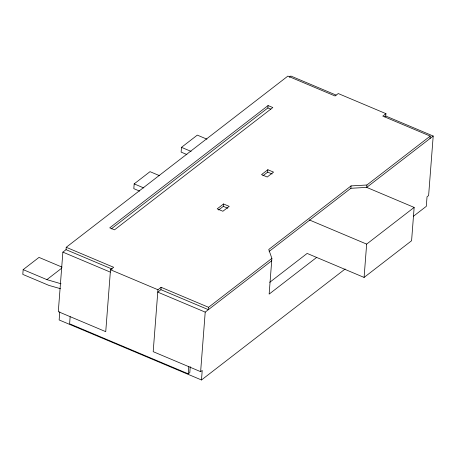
<?xml version="1.0" encoding="UTF-8"?>
<svg xmlns="http://www.w3.org/2000/svg" width="456" height="456" viewBox="0 0 456 456"><rect width="100%" height="100%" fill="white"/><g stroke="black" fill="none" stroke-linecap="round" stroke-linejoin="round"><path stroke-width="0.68" d="M62.079 267.136L38.999 257.401L23.165 269.633L22.8 274.392L48.895 285.393L60.426 288.682M62.877 252.122L58.294 311.659L105.741 331.666L110.506 269.741L113.669 267.296L66.228 247.294L66.04 249.671L62.877 252.122L110.323 272.124M59.776 311.801L59.143 319.964L201.484 379.973L345.163 268.994M70.156 316.663L69.608 323.806L188.22 373.812L189.804 372.592L190.255 366.744M159.629 175.714L150.013 171.661L134.178 183.888L133.813 188.653L139.582 191.087M66.228 247.294L287.878 76.095L335.069 95.988L338.238 93.543L385.936 113.652L382.772 116.098L430.219 136.099L366.886 185.011L351.063 185.905L268.738 249.495L271.89 258.387L208.563 307.298L161.116 287.297L157.953 289.742L153.188 351.667L200.629 371.668L202.213 370.443L201.484 379.973M271.708 260.769L205.211 312.126L157.765 292.125L160.934 289.68L161.116 287.297M206.938 139.171L197.323 135.118L181.488 147.345L181.123 152.11L186.892 154.544M188.22 373.812L188.767 366.67M200.629 371.668L205.211 312.126M208.563 307.298L208.381 309.681L160.934 289.68M218.595 210.022L223.343 206.351L223.531 203.969L229.22 206.368L222.887 211.259L217.198 208.859L223.531 203.969M111.258 228.912L267.894 107.929L268.077 105.553L272.819 107.548L114.496 229.835L109.754 227.835L268.077 105.553M262.93 175.782L267.678 172.111L267.86 169.729L273.554 172.129L267.222 177.019L261.527 174.619L267.86 169.729M271.89 258.387L269.143 294.109L316.641 257.423M269.114 251.444L350.881 188.288L351.063 185.905M366.886 185.011L366.704 187.393L414.145 207.417L411.586 240.739L364.087 277.425L307.15 253.422L269.713 282.338M364.087 277.425L366.652 244.108L414.145 207.417M384.699 116.85L385.753 116.035L385.936 113.652M350.881 188.288L366.704 187.393L430.031 138.504L430.219 136.099M385.753 116.035L433.2 136.036L428.617 195.578L427.033 196.798L426.303 206.329L413.341 216.338M430.031 138.504L433.2 136.036M289.281 77.252L290.865 76.027L336.089 95.093M23.165 269.633L46.888 279.631L61.628 268.248M46.888 279.631L61.007 283.774M267.894 107.929L270.858 109.183M267.678 172.111L272.107 173.975M181.488 147.345L191.104 151.403M309.242 219.9L366.652 244.108M223.343 206.351L227.772 208.221M134.178 183.888L143.794 187.94M66.04 249.671L112.187 269.125M110.506 269.741L157.953 289.742"/></g></svg>
